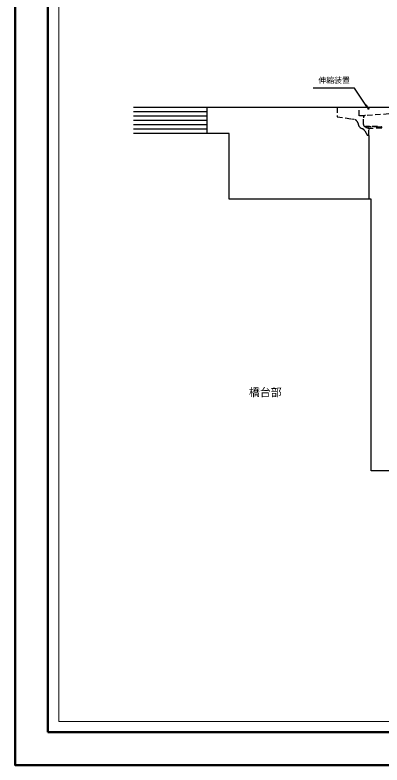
# Model space of a CAD drawing. Units: millimetres on the paper. Extents: x 0 to 1480, y 0 to 679.
# Drawn here: x 0 to 167.9, y 0 to 343.6 of the extents above; entities that cross this region are included whole.
import ezdxf
from ezdxf.enums import TextEntityAlignment as Align

# ---------------------------------------------------------------- set-up
doc = ezdxf.new("R2010")
doc.units = ezdxf.units.MM
doc.header["$PDMODE"] = 32
doc.header["$PDSIZE"] = 0.5
doc.linetypes.add('USER1', pattern=[3.75, 2.5, -1.25])
for name, color, linetype, lineweight in [('0_3', 7, 'Continuous', 25), ('D-BYP', 7, 'Continuous', 25), ('D-BYP-Strn', 7, 'USER1', 25), ('D-TTL', 2, 'Continuous', 50), ('V-nasSTD', 7, 'Continuous', 13)]:
    doc.layers.add(name, color=color, linetype=linetype, lineweight=lineweight)
doc.layers.add('DEFPOINTS_8', color=7, linetype='Continuous')
doc.styles.add('ＭＳ ゴシック', font='')
doc.styles.get('ＭＳ ゴシック').set_extended_font_data('MS Gothic')

msp = doc.modelspace()

# ---------------------------------------------------------------- linework, layer by layer
at = {"layer": '0_3'}
for p, q in [((160.589, 302.256), (155.308, 310.098)), ((161.732, 300.615), (160.863, 302.447)), ((160.316, 302.066), (161.732, 300.615)), ((161.732, 300.615), (160.589, 302.256))]:
    msp.add_line(p, q, dxfattribs=at)
at = {"layer": 'D-BYP'}
for p, q in [((155.308, 310.098), (136.37, 310.098)), ((442.127, 301.216), (54.23, 301.216)), ((87.933, 299.216), (54.23, 299.216)), ((87.933, 289.216), (87.933, 301.216)), ((87.933, 297.216), (54.23, 297.216)), ((87.933, 295.216), (54.23, 295.216)), ((87.933, 293.216), (54.23, 293.216)), ((87.933, 291.216), (54.23, 291.216)), ((97.933, 289.216), (54.23, 289.216)), ((97.933, 259.216), (97.933, 289.216)), ((161.933, 288.316), (161.933, 259.216)), ((162.933, 259.216), (97.933, 259.216)), ((162.933, 134.812), (162.933, 259.216)), ((261.547, 134.812), (162.933, 134.812))]:
    msp.add_line(p, q, dxfattribs=at)
at = {"layer": 'D-BYP-Strn'}
for p, q in [((147.433, 301.216), (147.433, 296.976)), ((157.435, 297.394), (157.435, 301.221)), ((147.433, 296.976), (153.994, 295.937)), ((153.994, 295.937), (155.027, 295.774)), ((160.079, 297.416), (157.433, 297.416)), ((159.423, 293.416), (159.423, 296.513)), ((171.06, 298.225), (160.356, 297.511)), ((157.015, 293.82), (157.079, 293.457)), ((157.015, 293.82), (157.079, 293.457)), ((160.418, 292.416), (160.417, 292.409)), ((160.418, 292.416), (160.418, 292.409)), ((160.423, 292.416), (165.918, 292.416)), ((165.918, 292.416), (160.423, 292.416)), ((160.424, 292.416), (160.424, 292.348)), ((165.918, 292.416), (167.689, 292.323)), ((165.918, 292.416), (167.689, 292.323)), ((167.917, 292.083), (167.917, 292.03)), ((158.428, 291.698), (159.013, 291.426)), ((160.077, 290.451), (161.309, 288.316)), ((160.704, 292.025), (161.647, 291.746)), ((161.933, 288.316), (161.933, 291.363)), ((167.703, 291.792), (162.312, 291.51)), ((161.933, 288.316), (161.309, 288.316))]:
    msp.add_line(p, q, dxfattribs=at)
for centre, radius, start, end in [((154.651, 293.403), 2.4, 10, 81), ((160.423, 296.513), 1, 93.81407, 180), ((159.443, 293.873), 2.4, 190, 245), ((160.423, 293.416), 1, 180, 270), ((160.818, 292.408), 0.4, 179.88101, 253.53914), ((167.677, 292.084), 0.24, 359.88101, 87), ((167.677, 292.031), 0.24, 276.22583, 359.88101), ((157.998, 289.251), 2.4, 30, 65), ((161.533, 291.363), 0.4, 0, 73.53914), ((162.333, 291.11), 0.4, 93, 180)]:
    msp.add_arc(centre, radius, start, end, dxfattribs=at)
at = {"layer": 'D-TTL'}
for points in [[(841, 594), (0, 594), (0, 0), (841, 0)], [(15, 15), (826, 15), (826, 579), (15, 579)]]:
    msp.add_lwpolyline(points, close=True, dxfattribs=at)
at = {"layer": 'DEFPOINTS_8'}
msp.add_point((161.732, 300.615), dxfattribs=at)
at = {"layer": 'V-nasSTD'}
msp.add_lwpolyline([(20, 20), (20, 574), (821, 574), (821, 20)], close=True, dxfattribs=at)

# ---------------------------------------------------------------- texts
at = {"layer": 'D-BYP', "style": 'ＭＳ ゴシック'}
for s, height, p in [('伸縮装置', 2.566, (138.822, 311.606)), ('橋台部', 3.666, (107.027, 167.806))]:
    msp.add_text(s, height=height, dxfattribs=at).set_placement(p, align=Align.BOTTOM_LEFT)

doc.saveas('drawing.dxf')
